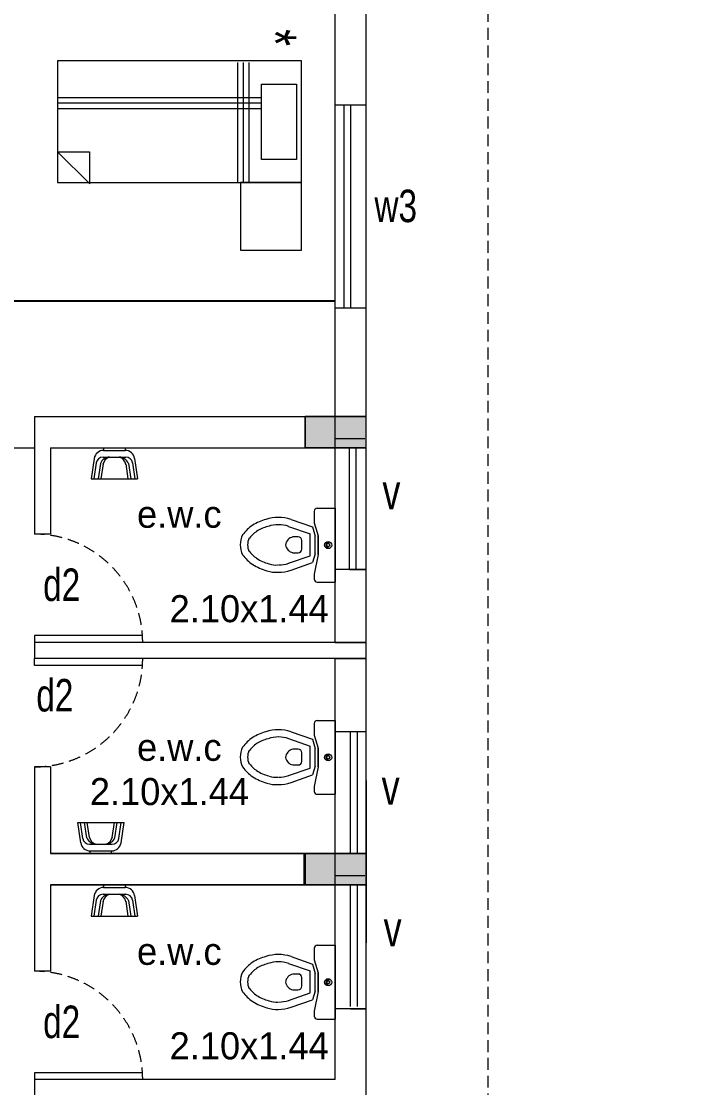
# Model space of a CAD drawing. Header units: metres. Extents: x 191982 to 427160, y -8904 to 80370.
# Drawn here: x 390372 to 395335, y 40392 to 48272 of the extents above; entities that cross this region are included whole.
import ezdxf

# ---------------------------------------------------------------- set-up
doc = ezdxf.new("R2010")
doc.units = ezdxf.units.M
doc.header["$LTSCALE"] = 700
doc.header["$MEASUREMENT"] = 0
doc.header["$PDMODE"] = 32
doc.linetypes.add('HIDDEN2', pattern=[0.1875, 0.125, -0.0625])
doc.layers.get('0').update_dxf_attribs({"lineweight": 9})
doc.layers.get('Defpoints').update_dxf_attribs({"lineweight": 9})
for name, color, linetype, lineweight in [('COLUMN', 7, 'Continuous', 9), ('FURNITURE', 7, 'Continuous', 9), ('MAIN GATE', 7, 'Continuous', 9), ('NEW PLANS', 7, 'Continuous', 9), ('PLAN', 7, 'Continuous', 9)]:
    doc.layers.add(name, color=color, linetype=linetype, lineweight=lineweight)
doc.styles.add('RVR', font='MOD20.TTF')
doc.styles.get("Standard").update_dxf_attribs({"font": 'swisscl.ttf'})
doc.dimstyles.get("Standard").update_dxf_attribs({"dimtxt": 0.23, "dimasz": 0.23, "dimexe": 0.05, "dimexo": 0.05, "dimgap": 0.06, "dimtad": 0, "dimzin": 0, "dimdsep": 46, "dimtxsty": 'Standard', "dimcen": 0, "dimse1": 1, "dimse2": 1, "dimadec": 0, "dimazin": 0, "dimtfac": 1, "dimtofl": 0, "dimtmove": 2, "dimatfit": 0, "dimfxl": 0.18, "dimtolj": 1, "dimtzin": 0, "dimarcsym": 0})

# ---------------------------------------------------------------- blocks, each defined once
blk = doc.blocks.new('EWC')
at = {"layer": 'COLUMN'}
blk.add_line((-0.2727, 0), (0.2727, 0), dxfattribs=at)
at = {"layer": 'PLAN'}
for p, q in [((-0.2727, -0.1316), (-0.2727, 0)), ((0.2727, -0.1316), (0.2727, 0)), ((-0.2512, -0.1532), (-0.1643, -0.1532)), ((-0.1643, -0.1532), (-0.0685, -0.1258)), ((-0.1341, -0.167), (-0.0654, -0.1474)), ((-0.0685, -0.1258), (0.0685, -0.1258)), ((0.0685, -0.1258), (-0.0685, -0.1258)), ((0.0654, -0.1474), (-0.0654, -0.1474)), ((0.0654, -0.1474), (0.1293, -0.1656)), ((0.0685, -0.1258), (0.2143, -0.1532)), ((0.2143, -0.1532), (0.2512, -0.1532)), ((-0.1895, -0.3249), (-0.1341, -0.167)), ((-0.1386, -0.3427), (-0.0831, -0.1844)), ((0.0788, -0.1844), (-0.0831, -0.1844)), ((0.1343, -0.3427), (0.0788, -0.1844)), ((0.1852, -0.3249), (0.1293, -0.1656)), ((-0.0603, -0.2716), (-0.0603, -0.3111)), ((0.0297, -0.2453), (-0.034, -0.2453)), ((0.056, -0.3111), (0.056, -0.2716))]:
    blk.add_line(p, q, dxfattribs=at)
for radius in [0.026, 0.0118]:
    blk.add_circle((0, -0.0508), radius, dxfattribs=at)
for centre, radius, start, end in [((-0.0141, -0.0486), 0.0036, 90.20714, 251.79286), ((-0.0127, -0.0573), 0.0036, 126.20714, 287.79286), ((0, -0.0508), 0.0153, 184.45592, 193.54408), ((0, -0.0508), 0.0153, 220.45592, 229.54408), ((-0.0065, -0.0635), 0.0036, 162.20714, 323.79286), ((0, -0.0508), 0.0153, 256.45592, 265.54408), ((0.0022, -0.0649), 0.0036, 198.20714, 359.79286), ((0, -0.0508), 0.0153, 292.45592, 301.54408), ((0.0101, -0.0609), 0.0036, 234.20714, 35.79286), ((0, -0.0508), 0.0153, 328.45592, 337.54408), ((0.0141, -0.0531), 0.0036, 270.20714, 71.79286), ((-0.2512, -0.1316), 0.0216, 180, 270), ((0.2512, -0.1316), 0.0216, 270, 360), ((-0.034, -0.2716), 0.0263, 90, 180), ((0.0055, -0.2984), 0.067, 190.92396, 265.02141), ((-0.0109, -0.2978), 0.0682, 279.07843, 348.78496), ((0.0297, -0.2716), 0.0263, 360, 90), ((0.0832, -0.4179), 0.2881, 161.16462, 180), ((0.0832, -0.4179), 0.2342, 161.16462, 180), ((-0.0002, -0.3646), 0.000539, 260.70561, 283.41981), ((-0.0875, -0.4179), 0.2342, 360, 18.83538), ((-0.0875, -0.4179), 0.2881, 360, 18.83538), ((0.0832, -0.4179), 0.2881, 180, 198.83538), ((0.0832, -0.4179), 0.2342, 180, 198.83538), ((-0.0193, -0.4324), 0.1664, 341.16462, 3.77544), ((-0.0193, -0.4324), 0.2203, 341.16462, 3.77544), ((0.1598, -0.4175), 0.3615, 194.96262, 211.78382), ((0.1598, -0.4175), 0.3076, 194.96262, 211.78382), ((-0.1809, -0.4026), 0.3298, 327.64617, 344.75526), ((-0.1809, -0.4026), 0.3837, 327.64617, 344.75526), ((0.1069, -0.4322), 0.3092, 214.63594, 233.93892), ((0.1069, -0.4322), 0.2553, 214.63594, 233.93892), ((-0.1112, -0.4322), 0.2553, 306.06108, 325.36406), ((-0.1112, -0.4322), 0.3092, 306.06108, 325.36406), ((-0.0022, -0.5371), 0.1624, 243.29881, 270), ((-0.0022, -0.5371), 0.1085, 243.29881, 270), ((-0.0022, -0.5371), 0.1085, 270, 296.70119), ((-0.0022, -0.5371), 0.1624, 270, 296.70119)]:
    blk.add_arc(centre, radius, start, end, dxfattribs=at)
blk = doc.blocks.new('*D93')
at = {"layer": 'Defpoints', "color": 0, "transparency": 16777216}
for p in [(387463, 57811.7), (390467.8, 57811.7), (390467.8, 45351.7)]:
    blk.add_point(p, dxfattribs=at)
at = {"layer": 'MAIN GATE', "color": 0, "lineweight": -2, "transparency": 16777216}
for p, q in [((387463, 57811.5), (387463, 51582.3)), ((387463, 45351.9), (387463, 51581.1))]:
    blk.add_line(p, q, dxfattribs=at)
at = {"layer": 'MAIN GATE', "color": 0, "transparency": 16777216}
for points in [[(387463, 57811.5), (387463.1, 57811.5), (387463, 57811.7)], [(387463, 45351.9), (387463.1, 45351.9), (387463, 45351.7)]]:
    blk.add_solid(points, dxfattribs=at)
at = {"layer": 'MAIN GATE', "color": 0, "transparency": 16777216, "insert": (387463, 51581.7), "char_height": 0.23, "attachment_point": 5, "rotation": 90}
blk.add_mtext('\\A1;12460.00', dxfattribs=at)
blk = doc.blocks.new('*D94')
at = {"layer": 'Defpoints', "color": 0, "transparency": 16777216}
for p in [(386457.8, 47651.7), (392687.8, 47651.7), (392687.8, 46204.1)]:
    blk.add_point(p, dxfattribs=at)
at = {"layer": 'MAIN GATE', "color": 0, "lineweight": -2, "transparency": 16777216}
for p, q in [((386458, 46204.1), (389572.3, 46204.1)), ((392687.5, 46204.1), (389573.3, 46204.1))]:
    blk.add_line(p, q, dxfattribs=at)
at = {"layer": 'MAIN GATE', "color": 0, "transparency": 16777216}
for points in [[(386458, 46204.1), (386458, 46204.1), (386457.8, 46204.1)], [(392687.5, 46204.1), (392687.5, 46204.1), (392687.8, 46204.1)]]:
    blk.add_solid(points, dxfattribs=at)
at = {"layer": 'MAIN GATE', "color": 0, "transparency": 16777216, "insert": (389572.8, 46204.1), "char_height": 0.23, "attachment_point": 5}
blk.add_mtext('\\A1;6230.00', dxfattribs=at)
blk = doc.blocks.new('A$C68D14229')
for p, q in [((0.53, 0.15), (0.53, 72.15)), ((0.53, 72.15), (36.53, 72.15)), ((36.53, 72.15), (36.53, 0.15)), ((22.29, 60.4), (22.29, 0.15)), ((23.96, 60.4), (23.96, 0.15)), ((25.62, 60.4), (25.62, 0.15)), ((0.53, 56.71), (36, 56.69)), ((0.53, 55.02), (36, 55.02)), ((0.53, 53.36), (36, 53.36)), ((0.11, 9.73), (9.63, 0.15)), ((9.63, 9.58), (0.11, 9.58)), ((9.63, 0), (9.63, 9.58)), ((36.53, 0.15), (0.53, 0.15))]:
    blk.add_line(p, q)
blk.add_lwpolyline([(29.63, 70.7), (7.38, 70.7), (7.38, 60.4), (29.63, 60.4)], close=True)

msp = doc.modelspace()

# ---------------------------------------------------------------- hatches: boundary and pattern name
at = {"layer": 'MAIN GATE'}
h = msp.add_hatch(color=256, dxfattribs=at)
h.dxf.hatch_style = 1
h.paths.add_polyline_path([(392917.772, 42121.692), (392460.583, 42121.692), (392460.583, 41891.692), (392917.772, 41891.692)])
at = {"layer": 'NEW PLANS'}
for points in [[(392467.772, 45351.692), (392467.772, 45121.692), (392687.772, 45121.692), (392687.772, 45351.692)], [(392467.772, 45351.692), (392467.772, 45121.692), (392687.772, 45121.692), (392687.772, 45351.692)], [(392467.772, 45351.692), (392467.772, 45121.692), (392687.772, 45121.692), (392687.772, 45351.692)], [(392687.772, 45351.692), (392687.772, 45121.692), (392467.772, 45121.692), (392467.772, 45351.692)], [(392687.772, 45351.692), (392687.772, 45121.692), (392467.772, 45121.692), (392467.772, 45351.692)], [(392687.772, 45351.692), (392687.772, 45121.692), (392467.772, 45121.692), (392467.772, 45351.692)], [(392467.772, 45351.692), (392467.772, 45121.692), (392687.772, 45121.692), (392687.772, 45351.692)], [(392467.772, 45351.692), (392467.772, 45121.692), (392687.772, 45121.692), (392687.772, 45351.692)], [(392687.772, 45351.692), (392687.772, 45121.692), (392467.772, 45121.692), (392467.772, 45351.692)], [(392687.772, 45351.692), (392687.772, 45121.692), (392467.772, 45121.692), (392467.772, 45351.692)], [(392687.772, 45351.692), (392687.772, 45121.692), (392467.772, 45121.692), (392467.772, 45351.692)], [(392687.772, 45351.692), (392687.772, 45121.692), (392917.772, 45121.692), (392917.772, 45351.692)], [(392687.772, 45351.692), (392687.772, 45121.692), (392917.772, 45121.692), (392917.772, 45351.692)], [(392687.772, 45351.692), (392687.772, 45121.692), (392917.772, 45121.692), (392917.772, 45351.692)], [(392687.772, 45351.692), (392687.772, 45121.692), (392917.772, 45121.692), (392917.772, 45351.692)], [(392917.772, 45351.692), (392917.772, 45121.692), (392687.772, 45121.692), (392687.772, 45351.692)], [(392917.772, 45351.692), (392917.772, 45121.692), (392687.772, 45121.692), (392687.772, 45351.692)], [(392917.772, 45351.692), (392917.772, 45121.692), (392687.772, 45121.692), (392687.772, 45351.692)], [(392687.772, 45351.692), (392687.772, 45121.692), (392917.772, 45121.692), (392917.772, 45351.692)], [(392687.772, 45351.692), (392687.772, 45121.692), (392917.772, 45121.692), (392917.772, 45351.692)], [(392917.772, 45351.692), (392917.772, 45121.692), (392687.772, 45121.692), (392687.772, 45351.692)], [(392917.772, 45351.692), (392917.772, 45121.692), (392687.772, 45121.692), (392687.772, 45351.692)], [(392917.772, 45351.692), (392917.772, 45121.692), (392687.772, 45121.692), (392687.772, 45351.692)], [(392687.772, 45236.692), (392467.772, 45236.692), (392467.772, 45121.692), (392687.772, 45121.692)], [(392467.772, 42121.692), (392467.772, 41891.692), (392687.772, 41891.692), (392687.772, 42121.692)], [(392467.772, 42121.692), (392467.772, 41891.692), (392687.772, 41891.692), (392687.772, 42121.692)], [(392467.772, 42121.692), (392467.772, 41891.692), (392687.772, 41891.692), (392687.772, 42121.692)], [(392687.772, 42121.692), (392687.772, 41891.692), (392467.772, 41891.692), (392467.772, 42121.692)], [(392687.772, 42121.692), (392687.772, 41891.692), (392467.772, 41891.692), (392467.772, 42121.692)], [(392687.772, 42121.692), (392687.772, 41891.692), (392467.772, 41891.692), (392467.772, 42121.692)], [(392467.772, 42121.692), (392467.772, 41891.692), (392687.772, 41891.692), (392687.772, 42121.692)], [(392467.772, 42121.692), (392467.772, 41891.692), (392687.772, 41891.692), (392687.772, 42121.692)], [(392687.772, 42121.692), (392687.772, 41891.692), (392467.772, 41891.692), (392467.772, 42121.692)], [(392687.772, 42121.692), (392687.772, 41891.692), (392467.772, 41891.692), (392467.772, 42121.692)], [(392687.772, 42121.692), (392687.772, 41891.692), (392467.772, 41891.692), (392467.772, 42121.692)], [(392687.772, 42121.692), (392687.772, 41891.692), (392917.772, 41891.692), (392917.772, 42121.692)], [(392687.772, 42121.692), (392687.772, 41891.692), (392917.772, 41891.692), (392917.772, 42121.692)], [(392687.772, 42121.692), (392687.772, 41891.692), (392917.772, 41891.692), (392917.772, 42121.692)], [(392687.772, 42121.692), (392687.772, 41891.692), (392917.772, 41891.692), (392917.772, 42121.692)], [(392917.772, 42121.692), (392917.772, 41891.692), (392687.772, 41891.692), (392687.772, 42121.692)], [(392917.772, 42121.692), (392917.772, 41891.692), (392687.772, 41891.692), (392687.772, 42121.692)], [(392917.772, 42121.692), (392917.772, 41891.692), (392687.772, 41891.692), (392687.772, 42121.692)], [(392687.772, 42121.692), (392687.772, 41891.692), (392917.772, 41891.692), (392917.772, 42121.692)], [(392687.772, 42121.692), (392687.772, 41891.692), (392917.772, 41891.692), (392917.772, 42121.692)], [(392917.772, 42121.692), (392917.772, 41891.692), (392687.772, 41891.692), (392687.772, 42121.692)], [(392917.772, 42121.692), (392917.772, 41891.692), (392687.772, 41891.692), (392687.772, 42121.692)], [(392917.772, 42121.692), (392917.772, 41891.692), (392687.772, 41891.692), (392687.772, 42121.692)], [(392687.772, 42006.692), (392467.772, 42006.692), (392467.772, 41891.692), (392687.772, 41891.692)]]:
    msp.add_hatch(color=256, dxfattribs=at).paths.add_polyline_path(points)

# ---------------------------------------------------------------- linework, layer by layer
at = {"layer": 'FURNITURE'}
msp.add_lwpolyline([(391989.143, 46580.76), (392439.143, 46580.76), (392439.143, 47080.76), (391989.143, 47080.76)], close=True, dxfattribs=at)
at = {"layer": 'MAIN GATE'}
for p, q in [((390467.772, 45351.692), (392687.772, 45351.692)), ((388677.772, 45121.692), (390467.772, 45121.692)), ((390587.772, 45121.692), (392687.772, 45121.692)), ((392917.772, 44221.692), (392687.772, 44221.692)), ((392793.696, 44221.692), (392917.772, 44221.692)), ((392917.772, 43023.081), (392687.772, 43023.081)), ((392917.772, 42662.89), (392917.772, 41462.099)), ((390587.772, 42121.692), (392687.772, 42121.692)), ((392074.728, 42121.692), (392917.772, 42121.692)), ((392460.583, 41896.461), (392460.583, 42121.692)), ((390587.772, 41891.692), (392687.772, 41891.692)), ((392006.691, 41891.692), (392917.772, 41891.692)), ((392917.772, 40974.385), (392687.772, 40974.385)), ((392802.772, 40974.385), (392917.772, 40974.385))]:
    msp.add_line(p, q, dxfattribs=at)
msp.add_lwpolyline([(392460.583, 42121.692), (392917.772, 42121.692), (392917.772, 41891.692), (392460.583, 41891.692)], close=True, dxfattribs=at)
at = {"layer": 'NEW PLANS'}
for p, q in [((392687.772, 43682.89), (392687.772, 51811.692)), ((392687.772, 43682.89), (392687.772, 51811.692)), ((392917.772, 33992.89), (392917.772, 51811.692)), ((392917.772, 22511.692), (392917.772, 51581.692)), ((392917.772, 47651.671), (392687.772, 47651.671)), ((392917.772, 47651.671), (392687.772, 47651.671)), ((392752.772, 47651.671), (392752.772, 46151.671)), ((392752.772, 47651.671), (392752.772, 46151.671)), ((392802.772, 47651.671), (392802.772, 46151.671)), ((392802.772, 47651.671), (392802.772, 46151.671)), ((392917.772, 46151.671), (392687.772, 46151.671)), ((392917.772, 46151.671), (392687.772, 46151.671)), ((390467.772, 45351.692), (392467.772, 45351.692)), ((390467.772, 45351.692), (392467.772, 45351.692)), ((390467.772, 45351.692), (392467.772, 45351.692)), ((390467.772, 45351.692), (392467.772, 45351.692)), ((390467.772, 45351.692), (390467.772, 44482.89)), ((392467.772, 45351.692), (392917.772, 45351.692)), ((392467.772, 45351.692), (392917.772, 45351.692)), ((392467.772, 45351.692), (392917.772, 45351.692)), ((392467.772, 45351.692), (392917.772, 45351.692)), ((392467.772, 45351.692), (392687.772, 45351.692)), ((392467.772, 45351.692), (392687.772, 45351.692)), ((392467.772, 45351.692), (392687.772, 45351.692)), ((392467.772, 45351.692), (392687.772, 45351.692)), ((392467.772, 45351.692), (392687.772, 45351.692)), ((392467.772, 45351.692), (392687.772, 45351.692)), ((392467.772, 45351.692), (392687.772, 45351.692)), ((392467.772, 45351.692), (392687.772, 45351.692)), ((392467.772, 45351.692), (392687.772, 45351.692)), ((392467.772, 45121.692), (392467.772, 45351.692)), ((392467.772, 45351.692), (392917.772, 45351.692)), ((392467.772, 45351.692), (392917.772, 45351.692)), ((392467.772, 45351.692), (392917.772, 45351.692)), ((392467.772, 45351.692), (392917.772, 45351.692)), ((392467.772, 45351.692), (392687.772, 45351.692)), ((392467.772, 45351.692), (392687.772, 45351.692)), ((392467.772, 45351.692), (392687.772, 45351.692)), ((392467.772, 45351.692), (392687.772, 45351.692)), ((392467.772, 45351.692), (392687.772, 45351.692)), ((392467.772, 45351.692), (392687.772, 45351.692)), ((392467.772, 45351.692), (392687.772, 45351.692)), ((392467.772, 45351.692), (392687.772, 45351.692)), ((392467.772, 45351.692), (392687.772, 45351.692)), ((392467.772, 45121.692), (392467.772, 45351.692)), ((392467.772, 45351.692), (392917.772, 45351.692)), ((392467.772, 45351.692), (392917.772, 45351.692)), ((392467.772, 45351.692), (392917.772, 45351.692)), ((392467.772, 45351.692), (392687.772, 45351.692)), ((392467.772, 45351.692), (392687.772, 45351.692)), ((392467.772, 45351.692), (392687.772, 45351.692)), ((392467.772, 45351.692), (392687.772, 45351.692)), ((392467.772, 45351.692), (392687.772, 45351.692)), ((392467.772, 45351.692), (392687.772, 45351.692)), ((392467.772, 45351.692), (392687.772, 45351.692)), ((392467.772, 45121.692), (392467.772, 45351.692)), ((392467.772, 45351.692), (392917.772, 45351.692)), ((392467.772, 45351.692), (392917.772, 45351.692)), ((392467.772, 45351.692), (392687.772, 45351.692)), ((392467.772, 45351.692), (392687.772, 45351.692)), ((392467.772, 45351.692), (392687.772, 45351.692)), ((392467.772, 45351.692), (392687.772, 45351.692)), ((392467.772, 45351.692), (392687.772, 45351.692)), ((392467.772, 45121.692), (392467.772, 45351.692)), ((392467.772, 45351.692), (392917.772, 45351.692)), ((392467.772, 45351.692), (392917.772, 45351.692)), ((392467.772, 45351.692), (392687.772, 45351.692)), ((392467.772, 45351.692), (392687.772, 45351.692)), ((392467.772, 45351.692), (392687.772, 45351.692)), ((392467.772, 45351.692), (392687.772, 45351.692)), ((392467.772, 45351.692), (392687.772, 45351.692)), ((392917.772, 45351.692), (392467.772, 45351.692)), ((392917.772, 45351.692), (392467.772, 45351.692)), ((392917.772, 45351.692), (392467.772, 45351.692)), ((392917.772, 45351.692), (392467.772, 45351.692)), ((392917.772, 45351.692), (392467.772, 45351.692)), ((392917.772, 45351.692), (392467.772, 45351.692)), ((392917.772, 45351.692), (392467.772, 45351.692)), ((392917.772, 45351.692), (392467.772, 45351.692)), ((392917.772, 45351.692), (392467.772, 45351.692)), ((392917.772, 45351.692), (392467.772, 45351.692)), ((392917.772, 45351.692), (392467.772, 45351.692)), ((392917.772, 45351.692), (392467.772, 45351.692)), ((392917.772, 45351.692), (392467.772, 45351.692)), ((392917.772, 45351.692), (392467.772, 45351.692)), ((392917.772, 45351.692), (392467.772, 45351.692)), ((392917.772, 45351.692), (392467.772, 45351.692)), ((392917.772, 45351.692), (392467.772, 45351.692)), ((392467.772, 45121.692), (392467.772, 45351.692)), ((392917.772, 45351.692), (392467.772, 45351.692)), ((392917.772, 45351.692), (392467.772, 45351.692)), ((392917.772, 45351.692), (392467.772, 45351.692)), ((392917.772, 45351.692), (392467.772, 45351.692)), ((392917.772, 45351.692), (392467.772, 45351.692)), ((392917.772, 45351.692), (392467.772, 45351.692)), ((392917.772, 45351.692), (392467.772, 45351.692)), ((392467.772, 45121.692), (392467.772, 45351.692)), ((392917.772, 45351.692), (392467.772, 45351.692)), ((392917.772, 45351.692), (392467.772, 45351.692)), ((392917.772, 45351.692), (392467.772, 45351.692)), ((392917.772, 45351.692), (392467.772, 45351.692)), ((392917.772, 45351.692), (392467.772, 45351.692)), ((392917.772, 45351.692), (392467.772, 45351.692)), ((392917.772, 45351.692), (392467.772, 45351.692)), ((392467.772, 45121.692), (392467.772, 45351.692)), ((392917.772, 45351.692), (392467.772, 45351.692)), ((392917.772, 45351.692), (392467.772, 45351.692)), ((392917.772, 45351.692), (392467.772, 45351.692)), ((392917.772, 45351.692), (392467.772, 45351.692)), ((392917.772, 45351.692), (392467.772, 45351.692)), ((392917.772, 45351.692), (392467.772, 45351.692)), ((392917.772, 45351.692), (392467.772, 45351.692)), ((392467.772, 45351.692), (392917.772, 45351.692)), ((392467.772, 45351.692), (392917.772, 45351.692)), ((392467.772, 45351.692), (392917.772, 45351.692)), ((392467.772, 45351.692), (392687.772, 45351.692)), ((392467.772, 45351.692), (392687.772, 45351.692)), ((392467.772, 45351.692), (392687.772, 45351.692)), ((392467.772, 45351.692), (392687.772, 45351.692)), ((392467.772, 45351.692), (392687.772, 45351.692)), ((392467.772, 45351.692), (392687.772, 45351.692)), ((392467.772, 45351.692), (392687.772, 45351.692)), ((392467.772, 45121.692), (392467.772, 45351.692)), ((392467.772, 45351.692), (392917.772, 45351.692)), ((392467.772, 45351.692), (392917.772, 45351.692)), ((392467.772, 45351.692), (392687.772, 45351.692)), ((392467.772, 45351.692), (392687.772, 45351.692)), ((392467.772, 45351.692), (392687.772, 45351.692)), ((392467.772, 45351.692), (392687.772, 45351.692)), ((392467.772, 45351.692), (392687.772, 45351.692)), ((392467.772, 45121.692), (392467.772, 45351.692)), ((392467.772, 45351.692), (392917.772, 45351.692)), ((392467.772, 45351.692), (392917.772, 45351.692)), ((392467.772, 45351.692), (392687.772, 45351.692)), ((392467.772, 45351.692), (392687.772, 45351.692)), ((392467.772, 45351.692), (392687.772, 45351.692)), ((392467.772, 45351.692), (392687.772, 45351.692)), ((392467.772, 45351.692), (392687.772, 45351.692)), ((392917.772, 45351.692), (392467.772, 45351.692)), ((392917.772, 45351.692), (392467.772, 45351.692)), ((392917.772, 45351.692), (392467.772, 45351.692)), ((392917.772, 45351.692), (392467.772, 45351.692)), ((392917.772, 45351.692), (392467.772, 45351.692)), ((392917.772, 45351.692), (392467.772, 45351.692)), ((392917.772, 45351.692), (392467.772, 45351.692)), ((392917.772, 45351.692), (392467.772, 45351.692)), ((392917.772, 45351.692), (392467.772, 45351.692)), ((392917.772, 45351.692), (392467.772, 45351.692)), ((392917.772, 45351.692), (392467.772, 45351.692)), ((392917.772, 45351.692), (392467.772, 45351.692)), ((392917.772, 45351.692), (392467.772, 45351.692)), ((392917.772, 45351.692), (392467.772, 45351.692)), ((392917.772, 45351.692), (392467.772, 45351.692)), ((392917.772, 45351.692), (392467.772, 45351.692)), ((392917.772, 45351.692), (392467.772, 45351.692)), ((392467.772, 45121.692), (392467.772, 45351.692)), ((392917.772, 45351.692), (392467.772, 45351.692)), ((392917.772, 45351.692), (392467.772, 45351.692)), ((392917.772, 45351.692), (392467.772, 45351.692)), ((392917.772, 45351.692), (392467.772, 45351.692)), ((392917.772, 45351.692), (392467.772, 45351.692)), ((392917.772, 45351.692), (392467.772, 45351.692)), ((392917.772, 45351.692), (392467.772, 45351.692)), ((392467.772, 45121.692), (392467.772, 45351.692)), ((392917.772, 45351.692), (392467.772, 45351.692)), ((392917.772, 45351.692), (392467.772, 45351.692)), ((392917.772, 45351.692), (392467.772, 45351.692)), ((392917.772, 45351.692), (392467.772, 45351.692)), ((392917.772, 45351.692), (392467.772, 45351.692)), ((392917.772, 45351.692), (392467.772, 45351.692)), ((392917.772, 45351.692), (392467.772, 45351.692)), ((392467.772, 45121.692), (392467.772, 45351.692)), ((392917.772, 45351.692), (392467.772, 45351.692)), ((392917.772, 45351.692), (392467.772, 45351.692)), ((392917.772, 45351.692), (392467.772, 45351.692)), ((392917.772, 45351.692), (392467.772, 45351.692)), ((392917.772, 45351.692), (392467.772, 45351.692)), ((392917.772, 45351.692), (392467.772, 45351.692)), ((392917.772, 45351.692), (392467.772, 45351.692)), ((392687.772, 43682.89), (392687.772, 45351.692)), ((392687.772, 43682.89), (392687.772, 45351.692)), ((392687.772, 45121.692), (392687.772, 45351.692)), ((392687.772, 45121.692), (392687.772, 45351.692)), ((392687.772, 45121.692), (392687.772, 45351.692)), ((392687.772, 45121.692), (392687.772, 45351.692)), ((392687.772, 45121.692), (392687.772, 45351.692)), ((392687.772, 45121.692), (392687.772, 45351.692)), ((392687.772, 45121.692), (392687.772, 45351.692)), ((392917.772, 45121.692), (392917.772, 45351.692)), ((392917.772, 45121.692), (392917.772, 45351.692)), ((392917.772, 45121.692), (392917.772, 45351.692)), ((392917.772, 45121.692), (392917.772, 45351.692)), ((392917.772, 45121.692), (392917.772, 45351.692)), ((392917.772, 45121.692), (392917.772, 45351.692)), ((392917.772, 45121.692), (392917.772, 45351.692)), ((392917.772, 45121.692), (392917.772, 45351.692)), ((392907.772, 45186.692), (392687.772, 45186.692)), ((388677.772, 45121.692), (390467.772, 45121.692)), ((388677.772, 45121.692), (390467.772, 45121.692)), ((390467.772, 45121.692), (390467.772, 44482.89)), ((390587.772, 45121.692), (392467.772, 45121.692)), ((390587.772, 45121.692), (390587.772, 44482.89)), ((390587.772, 45121.692), (392467.772, 45121.692)), ((390587.772, 45121.692), (390587.772, 44482.89)), ((390979.317, 45121.692), (391138.399, 45121.692)), ((390979.317, 45121.692), (390979.317, 45101.692)), ((390979.317, 45101.692), (391138.399, 45101.692)), ((391138.399, 45121.692), (391138.399, 45101.692)), ((392467.772, 45121.692), (392917.772, 45121.692)), ((392467.772, 45121.692), (392917.772, 45121.692)), ((392467.772, 45121.692), (392917.772, 45121.692)), ((392467.772, 45121.692), (392917.772, 45121.692)), ((392467.772, 45121.692), (392687.772, 45121.692)), ((392467.772, 45121.692), (392687.772, 45121.692)), ((392467.772, 45121.692), (392687.772, 45121.692)), ((392467.772, 45121.692), (392687.772, 45121.692)), ((392467.772, 45121.692), (392687.772, 45121.692)), ((392467.772, 45121.692), (392687.772, 45121.692)), ((392467.772, 45121.692), (392687.772, 45121.692)), ((392467.772, 45121.692), (392687.772, 45121.692)), ((392467.772, 45121.692), (392687.772, 45121.692)), ((392467.772, 45121.692), (392917.772, 45121.692)), ((392467.772, 45121.692), (392917.772, 45121.692)), ((392467.772, 45121.692), (392917.772, 45121.692)), ((392467.772, 45121.692), (392917.772, 45121.692)), ((392467.772, 45121.692), (392687.772, 45121.692)), ((392467.772, 45121.692), (392687.772, 45121.692)), ((392467.772, 45121.692), (392687.772, 45121.692)), ((392467.772, 45121.692), (392687.772, 45121.692)), ((392467.772, 45121.692), (392687.772, 45121.692)), ((392467.772, 45121.692), (392687.772, 45121.692)), ((392467.772, 45121.692), (392687.772, 45121.692)), ((392467.772, 45121.692), (392687.772, 45121.692)), ((392467.772, 45121.692), (392687.772, 45121.692)), ((392467.772, 45121.692), (392917.772, 45121.692)), ((392467.772, 45121.692), (392917.772, 45121.692)), ((392467.772, 45121.692), (392917.772, 45121.692)), ((392467.772, 45121.692), (392687.772, 45121.692)), ((392467.772, 45121.692), (392687.772, 45121.692)), ((392467.772, 45121.692), (392687.772, 45121.692)), ((392467.772, 45121.692), (392687.772, 45121.692)), ((392467.772, 45121.692), (392687.772, 45121.692)), ((392467.772, 45121.692), (392687.772, 45121.692)), ((392467.772, 45121.692), (392687.772, 45121.692)), ((392467.772, 45121.692), (392917.772, 45121.692)), ((392467.772, 45121.692), (392917.772, 45121.692)), ((392467.772, 45121.692), (392687.772, 45121.692)), ((392467.772, 45121.692), (392687.772, 45121.692)), ((392467.772, 45121.692), (392687.772, 45121.692)), ((392467.772, 45121.692), (392687.772, 45121.692)), ((392467.772, 45121.692), (392687.772, 45121.692)), ((392917.772, 45121.692), (392467.772, 45121.692)), ((392917.772, 45121.692), (392467.772, 45121.692)), ((392917.772, 45121.692), (392467.772, 45121.692)), ((392917.772, 45121.692), (392467.772, 45121.692)), ((392917.772, 45121.692), (392467.772, 45121.692)), ((392917.772, 45121.692), (392467.772, 45121.692)), ((392917.772, 45121.692), (392467.772, 45121.692)), ((392917.772, 45121.692), (392467.772, 45121.692)), ((392917.772, 45121.692), (392467.772, 45121.692)), ((392917.772, 45121.692), (392467.772, 45121.692)), ((392917.772, 45121.692), (392467.772, 45121.692)), ((392917.772, 45121.692), (392467.772, 45121.692)), ((392917.772, 45121.692), (392467.772, 45121.692)), ((392917.772, 45121.692), (392467.772, 45121.692)), ((392917.772, 45121.692), (392467.772, 45121.692)), ((392917.772, 45121.692), (392467.772, 45121.692)), ((392917.772, 45121.692), (392467.772, 45121.692)), ((392917.772, 45121.692), (392467.772, 45121.692)), ((392917.772, 45121.692), (392467.772, 45121.692)), ((392917.772, 45121.692), (392467.772, 45121.692)), ((392917.772, 45121.692), (392467.772, 45121.692)), ((392917.772, 45121.692), (392467.772, 45121.692)), ((392917.772, 45121.692), (392467.772, 45121.692)), ((392917.772, 45121.692), (392467.772, 45121.692)), ((392917.772, 45121.692), (392467.772, 45121.692)), ((392917.772, 45121.692), (392467.772, 45121.692)), ((392917.772, 45121.692), (392467.772, 45121.692)), ((392917.772, 45121.692), (392467.772, 45121.692)), ((392917.772, 45121.692), (392467.772, 45121.692)), ((392917.772, 45121.692), (392467.772, 45121.692)), ((392917.772, 45121.692), (392467.772, 45121.692)), ((392467.772, 45121.692), (392917.772, 45121.692)), ((392467.772, 45121.692), (392917.772, 45121.692)), ((392467.772, 45121.692), (392917.772, 45121.692)), ((392467.772, 45121.692), (392687.772, 45121.692)), ((392467.772, 45121.692), (392687.772, 45121.692)), ((392467.772, 45121.692), (392687.772, 45121.692)), ((392467.772, 45121.692), (392687.772, 45121.692)), ((392467.772, 45121.692), (392687.772, 45121.692)), ((392467.772, 45121.692), (392687.772, 45121.692)), ((392467.772, 45121.692), (392687.772, 45121.692)), ((392467.772, 45121.692), (392917.772, 45121.692)), ((392467.772, 45121.692), (392917.772, 45121.692)), ((392467.772, 45121.692), (392687.772, 45121.692)), ((392467.772, 45121.692), (392687.772, 45121.692)), ((392467.772, 45121.692), (392687.772, 45121.692)), ((392467.772, 45121.692), (392687.772, 45121.692)), ((392467.772, 45121.692), (392687.772, 45121.692)), ((392917.772, 45121.692), (392467.772, 45121.692)), ((392917.772, 45121.692), (392467.772, 45121.692)), ((392917.772, 45121.692), (392467.772, 45121.692)), ((392917.772, 45121.692), (392467.772, 45121.692)), ((392917.772, 45121.692), (392467.772, 45121.692)), ((392917.772, 45121.692), (392467.772, 45121.692)), ((392917.772, 45121.692), (392467.772, 45121.692)), ((392917.772, 45121.692), (392467.772, 45121.692)), ((392917.772, 45121.692), (392467.772, 45121.692)), ((392917.772, 45121.692), (392467.772, 45121.692)), ((392917.772, 45121.692), (392467.772, 45121.692)), ((392917.772, 45121.692), (392467.772, 45121.692)), ((392917.772, 45121.692), (392467.772, 45121.692)), ((392917.772, 45121.692), (392467.772, 45121.692)), ((392917.772, 45121.692), (392467.772, 45121.692)), ((392917.772, 45121.692), (392467.772, 45121.692)), ((392917.772, 45121.692), (392467.772, 45121.692)), ((392917.772, 45121.692), (392467.772, 45121.692)), ((392917.772, 45121.692), (392467.772, 45121.692)), ((392917.772, 45121.692), (392467.772, 45121.692)), ((392917.772, 45121.692), (392467.772, 45121.692)), ((392917.772, 45121.692), (392467.772, 45121.692)), ((392917.772, 45121.692), (392467.772, 45121.692)), ((392917.772, 45121.692), (392467.772, 45121.692)), ((392917.772, 45121.692), (392467.772, 45121.692)), ((392917.772, 45121.692), (392467.772, 45121.692)), ((392917.772, 45121.692), (392467.772, 45121.692)), ((392917.772, 45121.692), (392467.772, 45121.692)), ((392917.772, 45121.692), (392467.772, 45121.692)), ((392917.772, 45121.692), (392467.772, 45121.692)), ((392917.772, 45121.692), (392467.772, 45121.692)), ((392678.696, 45121.692), (392908.696, 45121.692)), ((392687.772, 43681.692), (392687.772, 45121.692)), ((392687.772, 43681.692), (392687.772, 45121.692)), ((392687.772, 43681.692), (392687.772, 45121.692)), ((392687.772, 43681.692), (392687.772, 45121.692)), ((392793.696, 44221.692), (392793.696, 45121.692)), ((392843.696, 44221.692), (392843.696, 45121.692)), ((390910.062, 45041.877), (390887.772, 44890.305)), ((390925.437, 45008.967), (390907.987, 44890.305)), ((390955.118, 45004.602), (390938.31, 44890.305)), ((390974.905, 45001.692), (390958.525, 44890.305)), ((390974.905, 45051.692), (391142.811, 45051.692)), ((391142.811, 45001.692), (391159.192, 44890.305)), ((391162.598, 45004.602), (391179.407, 44890.305)), ((391162.598, 45004.602), (391179.407, 44890.305)), ((391192.279, 45008.967), (391209.729, 44890.305)), ((391207.655, 45041.877), (391229.945, 44890.305)), ((390887.772, 44890.305), (391229.945, 44890.305)), ((390587.772, 44482.89), (390467.772, 44482.89)), ((390587.772, 44482.89), (390467.772, 44482.89)), ((391266.208, 43732.89), (390467.772, 43732.89)), ((390467.772, 43732.89), (390467.772, 43682.89)), ((391266.208, 43732.89), (390467.772, 43732.89)), ((390467.772, 43682.89), (390467.772, 43562.89)), ((392917.772, 43682.89), (390467.772, 43682.89)), ((390467.772, 43682.89), (390467.772, 43562.89)), ((392687.772, 43682.89), (390467.772, 43682.89)), ((392687.772, 43682.89), (392917.772, 43682.89)), ((392917.772, 43562.89), (392917.772, 43682.89)), ((392917.772, 43562.89), (390467.772, 43562.89)), ((390467.772, 43512.89), (390467.772, 43562.89)), ((392687.772, 43562.89), (390467.772, 43562.89)), ((390467.772, 43512.89), (390467.772, 43562.89)), ((391266.208, 43512.89), (390467.772, 43512.89)), ((391266.208, 43512.89), (390467.772, 43512.89)), ((392687.772, 42121.692), (392687.772, 43562.89)), ((392687.772, 42121.692), (392687.772, 43562.89)), ((392687.772, 43562.89), (392917.772, 43562.89)), ((392802.772, 42123.081), (392802.772, 43023.081)), ((392852.772, 42123.081), (392852.772, 43023.081)), ((390467.772, 42762.89), (390467.772, 42121.692)), ((390587.772, 42762.89), (390467.772, 42762.89)), ((390467.772, 42762.89), (390467.772, 41891.692)), ((390587.772, 42762.89), (390467.772, 42762.89)), ((390587.772, 42762.89), (390587.772, 42121.692)), ((390587.772, 42762.89), (390587.772, 42121.692)), ((390810.062, 42201.508), (390787.772, 42353.08)), ((390787.772, 42353.08), (391129.945, 42353.08)), ((390825.437, 42234.418), (390807.987, 42353.08)), ((390855.118, 42238.782), (390838.31, 42353.08)), ((390874.905, 42241.692), (390858.525, 42353.08)), ((391042.811, 42241.692), (391059.192, 42353.08)), ((391062.598, 42238.782), (391079.407, 42353.08)), ((391062.598, 42238.782), (391079.407, 42353.08)), ((391092.279, 42234.418), (391109.729, 42353.08)), ((391107.655, 42201.508), (391129.945, 42353.08)), ((390874.905, 42191.692), (391042.811, 42191.692)), ((390467.772, 42121.692), (390467.772, 41252.89)), ((392467.772, 42121.692), (390587.772, 42121.692)), ((390587.772, 42121.692), (392493.449, 42121.692)), ((392467.772, 42121.692), (390587.772, 42121.692)), ((390587.772, 42121.692), (392493.449, 42121.692)), ((392910.583, 42121.692), (390587.772, 42121.692)), ((392910.583, 42121.692), (390587.772, 42121.692)), ((392910.583, 42121.692), (390587.772, 42121.692)), ((392910.583, 42121.692), (390587.772, 42121.692)), ((392910.583, 42121.692), (390587.772, 42121.692)), ((392910.583, 42121.692), (390587.772, 42121.692)), ((392910.583, 42121.692), (390587.772, 42121.692)), ((392910.583, 42121.692), (390587.772, 42121.692)), ((390587.772, 42121.692), (392467.772, 42121.692)), ((390587.772, 42121.692), (392467.772, 42121.692)), ((390587.772, 42121.692), (392467.772, 42121.692)), ((390587.772, 42121.692), (392467.772, 42121.692)), ((390879.317, 42141.692), (391038.399, 42141.692)), ((390879.317, 42121.692), (390879.317, 42141.692)), ((390879.317, 42121.692), (391038.399, 42121.692)), ((391038.399, 42121.692), (391038.399, 42141.692)), ((392467.772, 42121.692), (392917.772, 42121.692)), ((392467.772, 42121.692), (392917.772, 42121.692)), ((392467.772, 42121.692), (392917.772, 42121.692)), ((392467.772, 42121.692), (392917.772, 42121.692)), ((392467.772, 42121.692), (392687.772, 42121.692)), ((392467.772, 42121.692), (392687.772, 42121.692)), ((392467.772, 42121.692), (392687.772, 42121.692)), ((392467.772, 42121.692), (392687.772, 42121.692)), ((392467.772, 42121.692), (392687.772, 42121.692)), ((392467.772, 42121.692), (392687.772, 42121.692)), ((392467.772, 42121.692), (392687.772, 42121.692)), ((392467.772, 42121.692), (392687.772, 42121.692)), ((392467.772, 42121.692), (392687.772, 42121.692)), ((392467.772, 41891.692), (392467.772, 42121.692)), ((392467.772, 42121.692), (392917.772, 42121.692)), ((392467.772, 42121.692), (392917.772, 42121.692)), ((392467.772, 42121.692), (392917.772, 42121.692)), ((392467.772, 42121.692), (392917.772, 42121.692)), ((392467.772, 42121.692), (392687.772, 42121.692)), ((392467.772, 42121.692), (392687.772, 42121.692)), ((392467.772, 42121.692), (392687.772, 42121.692)), ((392467.772, 42121.692), (392687.772, 42121.692)), ((392467.772, 42121.692), (392687.772, 42121.692)), ((392467.772, 42121.692), (392687.772, 42121.692)), ((392467.772, 42121.692), (392687.772, 42121.692)), ((392467.772, 42121.692), (392687.772, 42121.692)), ((392467.772, 42121.692), (392687.772, 42121.692)), ((392467.772, 41891.692), (392467.772, 42121.692)), ((392467.772, 42121.692), (392917.772, 42121.692)), ((392467.772, 42121.692), (392917.772, 42121.692)), ((392467.772, 42121.692), (392917.772, 42121.692)), ((392467.772, 42121.692), (392687.772, 42121.692)), ((392467.772, 42121.692), (392687.772, 42121.692)), ((392467.772, 42121.692), (392687.772, 42121.692)), ((392467.772, 42121.692), (392687.772, 42121.692)), ((392467.772, 42121.692), (392687.772, 42121.692)), ((392467.772, 42121.692), (392687.772, 42121.692)), ((392467.772, 42121.692), (392687.772, 42121.692)), ((392467.772, 41891.692), (392467.772, 42121.692)), ((392467.772, 42121.692), (392917.772, 42121.692)), ((392467.772, 42121.692), (392917.772, 42121.692)), ((392467.772, 42121.692), (392687.772, 42121.692)), ((392467.772, 42121.692), (392687.772, 42121.692)), ((392467.772, 42121.692), (392687.772, 42121.692)), ((392467.772, 42121.692), (392687.772, 42121.692)), ((392467.772, 42121.692), (392687.772, 42121.692)), ((392467.772, 41891.692), (392467.772, 42121.692)), ((392467.772, 42121.692), (392917.772, 42121.692)), ((392467.772, 42121.692), (392917.772, 42121.692)), ((392467.772, 42121.692), (392687.772, 42121.692)), ((392467.772, 42121.692), (392687.772, 42121.692)), ((392467.772, 42121.692), (392687.772, 42121.692)), ((392467.772, 42121.692), (392687.772, 42121.692)), ((392467.772, 42121.692), (392687.772, 42121.692)), ((392917.772, 42121.692), (392467.772, 42121.692)), ((392917.772, 42121.692), (392467.772, 42121.692)), ((392917.772, 42121.692), (392467.772, 42121.692)), ((392917.772, 42121.692), (392467.772, 42121.692)), ((392917.772, 42121.692), (392467.772, 42121.692)), ((392917.772, 42121.692), (392467.772, 42121.692)), ((392917.772, 42121.692), (392467.772, 42121.692)), ((392917.772, 42121.692), (392467.772, 42121.692)), ((392917.772, 42121.692), (392467.772, 42121.692)), ((392917.772, 42121.692), (392467.772, 42121.692)), ((392917.772, 42121.692), (392467.772, 42121.692)), ((392917.772, 42121.692), (392467.772, 42121.692)), ((392917.772, 42121.692), (392467.772, 42121.692)), ((392917.772, 42121.692), (392467.772, 42121.692)), ((392917.772, 42121.692), (392467.772, 42121.692)), ((392917.772, 42121.692), (392467.772, 42121.692)), ((392917.772, 42121.692), (392467.772, 42121.692)), ((392467.772, 41891.692), (392467.772, 42121.692)), ((392917.772, 42121.692), (392467.772, 42121.692)), ((392917.772, 42121.692), (392467.772, 42121.692)), ((392917.772, 42121.692), (392467.772, 42121.692)), ((392917.772, 42121.692), (392467.772, 42121.692)), ((392917.772, 42121.692), (392467.772, 42121.692)), ((392917.772, 42121.692), (392467.772, 42121.692)), ((392917.772, 42121.692), (392467.772, 42121.692)), ((392467.772, 41891.692), (392467.772, 42121.692)), ((392917.772, 42121.692), (392467.772, 42121.692)), ((392917.772, 42121.692), (392467.772, 42121.692)), ((392917.772, 42121.692), (392467.772, 42121.692)), ((392917.772, 42121.692), (392467.772, 42121.692)), ((392917.772, 42121.692), (392467.772, 42121.692)), ((392917.772, 42121.692), (392467.772, 42121.692)), ((392917.772, 42121.692), (392467.772, 42121.692)), ((392467.772, 41891.692), (392467.772, 42121.692)), ((392917.772, 42121.692), (392467.772, 42121.692)), ((392917.772, 42121.692), (392467.772, 42121.692)), ((392917.772, 42121.692), (392467.772, 42121.692)), ((392917.772, 42121.692), (392467.772, 42121.692)), ((392917.772, 42121.692), (392467.772, 42121.692)), ((392917.772, 42121.692), (392467.772, 42121.692)), ((392917.772, 42121.692), (392467.772, 42121.692)), ((392467.772, 42121.692), (392917.772, 42121.692)), ((392467.772, 42121.692), (392917.772, 42121.692)), ((392467.772, 42121.692), (392917.772, 42121.692)), ((392467.772, 42121.692), (392687.772, 42121.692)), ((392467.772, 42121.692), (392687.772, 42121.692)), ((392467.772, 42121.692), (392687.772, 42121.692)), ((392467.772, 42121.692), (392687.772, 42121.692)), ((392467.772, 42121.692), (392687.772, 42121.692)), ((392467.772, 42121.692), (392687.772, 42121.692)), ((392467.772, 42121.692), (392687.772, 42121.692)), ((392467.772, 41891.692), (392467.772, 42121.692)), ((392467.772, 42121.692), (392917.772, 42121.692)), ((392467.772, 42121.692), (392917.772, 42121.692)), ((392467.772, 42121.692), (392687.772, 42121.692)), ((392467.772, 42121.692), (392687.772, 42121.692)), ((392467.772, 42121.692), (392687.772, 42121.692)), ((392467.772, 42121.692), (392687.772, 42121.692)), ((392467.772, 42121.692), (392687.772, 42121.692)), ((392467.772, 41891.692), (392467.772, 42121.692)), ((392467.772, 42121.692), (392917.772, 42121.692)), ((392467.772, 42121.692), (392917.772, 42121.692)), ((392467.772, 42121.692), (392687.772, 42121.692)), ((392467.772, 42121.692), (392687.772, 42121.692)), ((392467.772, 42121.692), (392687.772, 42121.692)), ((392467.772, 42121.692), (392687.772, 42121.692)), ((392467.772, 42121.692), (392687.772, 42121.692)), ((392917.772, 42121.692), (392467.772, 42121.692)), ((392917.772, 42121.692), (392467.772, 42121.692)), ((392917.772, 42121.692), (392467.772, 42121.692)), ((392917.772, 42121.692), (392467.772, 42121.692)), ((392917.772, 42121.692), (392467.772, 42121.692)), ((392917.772, 42121.692), (392467.772, 42121.692)), ((392917.772, 42121.692), (392467.772, 42121.692)), ((392917.772, 42121.692), (392467.772, 42121.692)), ((392917.772, 42121.692), (392467.772, 42121.692)), ((392917.772, 42121.692), (392467.772, 42121.692)), ((392917.772, 42121.692), (392467.772, 42121.692)), ((392917.772, 42121.692), (392467.772, 42121.692)), ((392917.772, 42121.692), (392467.772, 42121.692)), ((392917.772, 42121.692), (392467.772, 42121.692)), ((392917.772, 42121.692), (392467.772, 42121.692)), ((392917.772, 42121.692), (392467.772, 42121.692)), ((392917.772, 42121.692), (392467.772, 42121.692)), ((392467.772, 41891.692), (392467.772, 42121.692)), ((392917.772, 42121.692), (392467.772, 42121.692)), ((392917.772, 42121.692), (392467.772, 42121.692)), ((392917.772, 42121.692), (392467.772, 42121.692)), ((392917.772, 42121.692), (392467.772, 42121.692)), ((392917.772, 42121.692), (392467.772, 42121.692)), ((392917.772, 42121.692), (392467.772, 42121.692)), ((392917.772, 42121.692), (392467.772, 42121.692)), ((392467.772, 41891.692), (392467.772, 42121.692)), ((392917.772, 42121.692), (392467.772, 42121.692)), ((392917.772, 42121.692), (392467.772, 42121.692)), ((392917.772, 42121.692), (392467.772, 42121.692)), ((392917.772, 42121.692), (392467.772, 42121.692)), ((392917.772, 42121.692), (392467.772, 42121.692)), ((392917.772, 42121.692), (392467.772, 42121.692)), ((392917.772, 42121.692), (392467.772, 42121.692)), ((392467.772, 41891.692), (392467.772, 42121.692)), ((392917.772, 42121.692), (392467.772, 42121.692)), ((392917.772, 42121.692), (392467.772, 42121.692)), ((392917.772, 42121.692), (392467.772, 42121.692)), ((392917.772, 42121.692), (392467.772, 42121.692)), ((392917.772, 42121.692), (392467.772, 42121.692)), ((392917.772, 42121.692), (392467.772, 42121.692)), ((392917.772, 42121.692), (392467.772, 42121.692)), ((392687.772, 42123.081), (392917.772, 42123.081)), ((392687.772, 40452.89), (392687.772, 42121.692)), ((392687.772, 40452.89), (392687.772, 42121.692)), ((392687.772, 41891.692), (392687.772, 42121.692)), ((392687.772, 41891.692), (392687.772, 42121.692)), ((392687.772, 41891.692), (392687.772, 42121.692)), ((392687.772, 41891.692), (392687.772, 42121.692)), ((392687.772, 41891.692), (392687.772, 42121.692)), ((392687.772, 41891.692), (392687.772, 42121.692)), ((392687.772, 41891.692), (392687.772, 42121.692)), ((392917.772, 41891.692), (392917.772, 42121.692)), ((392917.772, 41891.692), (392917.772, 42121.692)), ((392917.772, 41891.692), (392917.772, 42121.692)), ((392917.772, 41891.692), (392917.772, 42121.692)), ((392917.772, 41891.692), (392917.772, 42121.692)), ((392917.772, 41891.692), (392917.772, 42121.692)), ((392917.772, 41891.692), (392917.772, 42121.692)), ((392917.772, 41891.692), (392917.772, 42121.692)), ((392907.772, 41956.692), (392687.772, 41956.692)), ((390467.772, 41891.692), (390467.772, 41252.89)), ((392467.772, 41891.692), (390587.772, 41891.692)), ((390587.772, 41891.692), (392493.449, 41891.692)), ((392467.772, 41891.692), (390587.772, 41891.692)), ((390587.772, 41891.692), (392493.449, 41891.692)), ((392910.583, 41891.692), (390587.772, 41891.692)), ((392910.583, 41891.692), (390587.772, 41891.692)), ((392910.583, 41891.692), (390587.772, 41891.692)), ((392910.583, 41891.692), (390587.772, 41891.692)), ((392910.583, 41891.692), (390587.772, 41891.692)), ((392910.583, 41891.692), (390587.772, 41891.692)), ((392910.583, 41891.692), (390587.772, 41891.692)), ((392910.583, 41891.692), (390587.772, 41891.692)), ((390587.772, 41891.692), (392467.772, 41891.692)), ((390587.772, 41891.692), (390587.772, 41252.89)), ((390587.772, 41891.692), (392467.772, 41891.692)), ((390587.772, 41891.692), (390587.772, 41252.89)), ((390979.317, 41891.692), (391138.399, 41891.692)), ((390979.317, 41891.692), (390979.317, 41871.692)), ((390979.317, 41871.692), (391138.399, 41871.692)), ((391138.399, 41891.692), (391138.399, 41871.692)), ((392467.772, 41891.692), (392917.772, 41891.692)), ((392467.772, 41891.692), (392917.772, 41891.692)), ((392467.772, 41891.692), (392917.772, 41891.692)), ((392467.772, 41891.692), (392917.772, 41891.692)), ((392467.772, 41891.692), (392687.772, 41891.692)), ((392467.772, 41891.692), (392687.772, 41891.692)), ((392467.772, 41891.692), (392687.772, 41891.692)), ((392467.772, 41891.692), (392687.772, 41891.692)), ((392467.772, 41891.692), (392687.772, 41891.692)), ((392467.772, 41891.692), (392687.772, 41891.692)), ((392467.772, 41891.692), (392687.772, 41891.692)), ((392467.772, 41891.692), (392687.772, 41891.692)), ((392467.772, 41891.692), (392687.772, 41891.692)), ((392467.772, 41891.692), (392917.772, 41891.692)), ((392467.772, 41891.692), (392917.772, 41891.692)), ((392467.772, 41891.692), (392917.772, 41891.692)), ((392467.772, 41891.692), (392917.772, 41891.692)), ((392467.772, 41891.692), (392687.772, 41891.692)), ((392467.772, 41891.692), (392687.772, 41891.692)), ((392467.772, 41891.692), (392687.772, 41891.692)), ((392467.772, 41891.692), (392687.772, 41891.692)), ((392467.772, 41891.692), (392687.772, 41891.692)), ((392467.772, 41891.692), (392687.772, 41891.692)), ((392467.772, 41891.692), (392687.772, 41891.692)), ((392467.772, 41891.692), (392687.772, 41891.692)), ((392467.772, 41891.692), (392687.772, 41891.692)), ((392467.772, 41891.692), (392917.772, 41891.692)), ((392467.772, 41891.692), (392917.772, 41891.692)), ((392467.772, 41891.692), (392917.772, 41891.692)), ((392467.772, 41891.692), (392687.772, 41891.692)), ((392467.772, 41891.692), (392687.772, 41891.692)), ((392467.772, 41891.692), (392687.772, 41891.692)), ((392467.772, 41891.692), (392687.772, 41891.692)), ((392467.772, 41891.692), (392687.772, 41891.692)), ((392467.772, 41891.692), (392687.772, 41891.692)), ((392467.772, 41891.692), (392687.772, 41891.692)), ((392467.772, 41891.692), (392917.772, 41891.692)), ((392467.772, 41891.692), (392917.772, 41891.692)), ((392467.772, 41891.692), (392687.772, 41891.692)), ((392467.772, 41891.692), (392687.772, 41891.692)), ((392467.772, 41891.692), (392687.772, 41891.692)), ((392467.772, 41891.692), (392687.772, 41891.692)), ((392467.772, 41891.692), (392687.772, 41891.692)), ((392917.772, 41891.692), (392467.772, 41891.692)), ((392917.772, 41891.692), (392467.772, 41891.692)), ((392917.772, 41891.692), (392467.772, 41891.692)), ((392917.772, 41891.692), (392467.772, 41891.692)), ((392917.772, 41891.692), (392467.772, 41891.692)), ((392917.772, 41891.692), (392467.772, 41891.692)), ((392917.772, 41891.692), (392467.772, 41891.692)), ((392917.772, 41891.692), (392467.772, 41891.692)), ((392917.772, 41891.692), (392467.772, 41891.692)), ((392917.772, 41891.692), (392467.772, 41891.692)), ((392917.772, 41891.692), (392467.772, 41891.692)), ((392917.772, 41891.692), (392467.772, 41891.692)), ((392917.772, 41891.692), (392467.772, 41891.692)), ((392917.772, 41891.692), (392467.772, 41891.692)), ((392917.772, 41891.692), (392467.772, 41891.692)), ((392917.772, 41891.692), (392467.772, 41891.692)), ((392917.772, 41891.692), (392467.772, 41891.692)), ((392917.772, 41891.692), (392467.772, 41891.692)), ((392917.772, 41891.692), (392467.772, 41891.692)), ((392917.772, 41891.692), (392467.772, 41891.692)), ((392917.772, 41891.692), (392467.772, 41891.692)), ((392917.772, 41891.692), (392467.772, 41891.692)), ((392917.772, 41891.692), (392467.772, 41891.692)), ((392917.772, 41891.692), (392467.772, 41891.692)), ((392917.772, 41891.692), (392467.772, 41891.692)), ((392917.772, 41891.692), (392467.772, 41891.692)), ((392917.772, 41891.692), (392467.772, 41891.692)), ((392917.772, 41891.692), (392467.772, 41891.692)), ((392917.772, 41891.692), (392467.772, 41891.692)), ((392917.772, 41891.692), (392467.772, 41891.692)), ((392917.772, 41891.692), (392467.772, 41891.692)), ((392467.772, 41891.692), (392917.772, 41891.692)), ((392467.772, 41891.692), (392917.772, 41891.692)), ((392467.772, 41891.692), (392917.772, 41891.692)), ((392467.772, 41891.692), (392687.772, 41891.692)), ((392467.772, 41891.692), (392687.772, 41891.692)), ((392467.772, 41891.692), (392687.772, 41891.692)), ((392467.772, 41891.692), (392687.772, 41891.692)), ((392467.772, 41891.692), (392687.772, 41891.692)), ((392467.772, 41891.692), (392687.772, 41891.692)), ((392467.772, 41891.692), (392687.772, 41891.692)), ((392467.772, 41891.692), (392917.772, 41891.692)), ((392467.772, 41891.692), (392917.772, 41891.692)), ((392467.772, 41891.692), (392687.772, 41891.692)), ((392467.772, 41891.692), (392687.772, 41891.692)), ((392467.772, 41891.692), (392687.772, 41891.692)), ((392467.772, 41891.692), (392687.772, 41891.692)), ((392467.772, 41891.692), (392687.772, 41891.692)), ((392917.772, 41891.692), (392467.772, 41891.692)), ((392917.772, 41891.692), (392467.772, 41891.692)), ((392917.772, 41891.692), (392467.772, 41891.692)), ((392917.772, 41891.692), (392467.772, 41891.692)), ((392917.772, 41891.692), (392467.772, 41891.692)), ((392917.772, 41891.692), (392467.772, 41891.692)), ((392917.772, 41891.692), (392467.772, 41891.692)), ((392917.772, 41891.692), (392467.772, 41891.692)), ((392917.772, 41891.692), (392467.772, 41891.692)), ((392917.772, 41891.692), (392467.772, 41891.692)), ((392917.772, 41891.692), (392467.772, 41891.692)), ((392917.772, 41891.692), (392467.772, 41891.692)), ((392917.772, 41891.692), (392467.772, 41891.692)), ((392917.772, 41891.692), (392467.772, 41891.692)), ((392917.772, 41891.692), (392467.772, 41891.692)), ((392917.772, 41891.692), (392467.772, 41891.692)), ((392917.772, 41891.692), (392467.772, 41891.692)), ((392917.772, 41891.692), (392467.772, 41891.692)), ((392917.772, 41891.692), (392467.772, 41891.692)), ((392917.772, 41891.692), (392467.772, 41891.692)), ((392917.772, 41891.692), (392467.772, 41891.692)), ((392917.772, 41891.692), (392467.772, 41891.692)), ((392917.772, 41891.692), (392467.772, 41891.692)), ((392917.772, 41891.692), (392467.772, 41891.692)), ((392917.772, 41891.692), (392467.772, 41891.692)), ((392917.772, 41891.692), (392467.772, 41891.692)), ((392917.772, 41891.692), (392467.772, 41891.692)), ((392917.772, 41891.692), (392467.772, 41891.692)), ((392917.772, 41891.692), (392467.772, 41891.692)), ((392917.772, 41891.692), (392467.772, 41891.692)), ((392917.772, 41891.692), (392467.772, 41891.692)), ((392687.772, 40452.89), (392687.772, 41891.692)), ((392687.772, 40452.89), (392687.772, 41891.692)), ((392687.772, 40451.692), (392687.772, 41891.692)), ((392687.772, 40451.692), (392687.772, 41891.692)), ((392687.772, 40451.692), (392687.772, 41891.692)), ((392687.772, 40451.692), (392687.772, 41891.692)), ((392687.772, 41891.326), (392917.772, 41891.326)), ((392802.772, 40991.326), (392802.772, 41891.326)), ((392852.772, 40991.326), (392852.772, 41891.326)), ((390910.062, 41811.877), (390887.772, 41660.305)), ((390925.437, 41778.967), (390907.987, 41660.305)), ((390955.118, 41774.602), (390938.31, 41660.305)), ((390974.905, 41771.692), (390958.525, 41660.305)), ((390974.905, 41821.692), (391142.811, 41821.692)), ((391142.811, 41771.692), (391159.192, 41660.305)), ((391162.598, 41774.602), (391179.407, 41660.305)), ((391162.598, 41774.602), (391179.407, 41660.305)), ((391192.279, 41778.967), (391209.729, 41660.305)), ((391207.655, 41811.877), (391229.945, 41660.305)), ((390887.772, 41660.305), (391229.945, 41660.305)), ((390587.772, 41252.89), (390467.772, 41252.89)), ((390587.772, 41252.89), (390467.772, 41252.89)), ((391266.208, 40502.89), (390467.772, 40502.89)), ((390467.772, 40502.89), (390467.772, 40452.89)), ((391266.208, 40502.89), (390467.772, 40502.89)), ((390467.772, 40452.89), (390467.772, 40332.89)), ((392687.772, 40452.89), (390467.772, 40452.89)), ((390467.772, 40452.89), (390467.772, 40332.89)), ((392687.772, 40452.89), (390467.772, 40452.89)), ((392917.772, 40332.89), (392917.772, 40452.89))]:
    msp.add_line(p, q, dxfattribs=at)
at = {"layer": 'NEW PLANS', "linetype": 'HIDDEN2'}
msp.add_line((393817.772, 23986.692), (393817.772, 50081.692), dxfattribs=at)
at = {"layer": 'NEW PLANS'}
msp.add_lwpolyline([(392917.772, 35663.872), (392917.772, 51581.692), (405607.772, 51581.692), (405607.772, 48351.692)], dxfattribs=at)
for points in [[(392917.772, 45121.692), (392917.772, 45351.692), (392467.772, 45351.692), (392467.772, 45121.692)], [(392917.772, 45121.692), (392917.772, 45351.692), (392467.772, 45351.692), (392467.772, 45121.692)], [(392917.772, 45121.692), (392917.772, 45351.692), (392467.772, 45351.692), (392467.772, 45121.692)], [(392917.772, 45121.692), (392917.772, 45351.692), (392467.772, 45351.692), (392467.772, 45121.692)], [(392917.772, 45121.692), (392917.772, 45351.692), (392467.772, 45351.692), (392467.772, 45121.692)], [(392917.772, 45121.692), (392917.772, 45351.692), (392467.772, 45351.692), (392467.772, 45121.692)], [(392917.772, 45121.692), (392917.772, 45351.692), (392467.772, 45351.692), (392467.772, 45121.692)], [(392917.772, 45121.692), (392917.772, 45351.692), (392467.772, 45351.692), (392467.772, 45121.692)], [(392917.772, 45121.692), (392917.772, 45351.692), (392467.772, 45351.692), (392467.772, 45121.692)], [(392917.772, 45121.692), (392917.772, 45351.692), (392467.772, 45351.692), (392467.772, 45121.692)], [(392917.772, 45121.692), (392917.772, 45351.692), (392467.772, 45351.692), (392467.772, 45121.692)], [(392917.772, 45121.692), (392917.772, 45351.692), (392467.772, 45351.692), (392467.772, 45121.692)], [(392917.772, 41891.692), (392917.772, 42121.692), (392467.772, 42121.692), (392467.772, 41891.692)], [(392917.772, 41891.692), (392917.772, 42121.692), (392467.772, 42121.692), (392467.772, 41891.692)], [(392917.772, 41891.692), (392917.772, 42121.692), (392467.772, 42121.692), (392467.772, 41891.692)], [(392917.772, 41891.692), (392917.772, 42121.692), (392467.772, 42121.692), (392467.772, 41891.692)], [(392917.772, 41891.692), (392917.772, 42121.692), (392467.772, 42121.692), (392467.772, 41891.692)], [(392917.772, 41891.692), (392917.772, 42121.692), (392467.772, 42121.692), (392467.772, 41891.692)], [(392917.772, 41891.692), (392917.772, 42121.692), (392467.772, 42121.692), (392467.772, 41891.692)], [(392917.772, 41891.692), (392917.772, 42121.692), (392467.772, 42121.692), (392467.772, 41891.692)], [(392917.772, 41891.692), (392917.772, 42121.692), (392467.772, 42121.692), (392467.772, 41891.692)], [(392917.772, 41891.692), (392917.772, 42121.692), (392467.772, 42121.692), (392467.772, 41891.692)], [(392917.772, 41891.692), (392917.772, 42121.692), (392467.772, 42121.692), (392467.772, 41891.692)], [(392917.772, 41891.692), (392917.772, 42121.692), (392467.772, 42121.692), (392467.772, 41891.692)]]:
    msp.add_lwpolyline(points, close=True, dxfattribs=at)
for centre, radius, start, end in [((390979.317, 45031.692), 70, 90, 171.6341139), ((391138.399, 45031.692), 70, 8.3658861, 90), ((390974.905, 45001.692), 50, 90, 171.6341139), ((391026.354, 44974.422), 77.365, 92.8426392, 157.0395406), ((391046.084, 44981.361), 74.175, 108.5250559, 167.9859309), ((391091.363, 44974.422), 77.365, 22.9604594, 87.1573608), ((391071.632, 44981.361), 74.175, 12.0140691, 71.4749441), ((391142.811, 45001.692), 50, 8.3658861, 90), ((390926.354, 42268.962), 77.365, 202.9604594, 267.1573608), ((390946.084, 42262.024), 74.175, 192.0140691, 251.4749441), ((390971.632, 42262.024), 74.175, 288.5250559, 347.9859309), ((390991.363, 42268.962), 77.365, 272.8426392, 337.0395406), ((390879.317, 42211.692), 70, 188.3658861, 270), ((390874.905, 42241.692), 50, 188.3658861, 270), ((391038.399, 42211.692), 70, 270, 351.6341139), ((391042.811, 42241.692), 50, 270, 351.6341139), ((390979.317, 41801.692), 70, 90, 171.6341139), ((391138.399, 41801.692), 70, 8.3658861, 90), ((390974.905, 41771.692), 50, 90, 171.6341139), ((391026.354, 41744.422), 77.365, 92.8426392, 157.0395406), ((391046.084, 41751.361), 74.175, 108.5250559, 167.9859309), ((391091.363, 41744.422), 77.365, 22.9604594, 87.1573608), ((391071.632, 41751.361), 74.175, 12.0140691, 71.4749441), ((391142.811, 41771.692), 50, 8.3658861, 90)]:
    msp.add_arc(centre, radius, start, end, dxfattribs=at)
at = {"layer": 'NEW PLANS', "linetype": 'HIDDEN2'}
for centre, start, end in [((390467.772, 43682.89), 0, 90), ((390467.772, 43682.89), 0, 90), ((390467.772, 43562.89), 270, 0), ((390467.772, 43562.89), 270, 0), ((390467.772, 40452.89), 0, 90), ((390467.772, 40452.89), 0, 90)]:
    msp.add_arc(centre, 800, start, end, dxfattribs=at)

# ---------------------------------------------------------------- block references
at = {"layer": 'FURNITURE', "xscale": -25.000000000091, "yscale": 25.000000000091, "zscale": 25, "rotation": 270}
msp.add_blockref('A$C68D14229', (390635.27, 47067.56), dxfattribs=at)
at = {"layer": 'NEW PLANS', "xscale": 1000, "yscale": 1000, "zscale": 1000, "rotation": 270}
for p in [(392687.772, 44401.692), (392687.772, 42832.836), (392687.772, 41171.692)]:
    msp.add_blockref('EWC', p, dxfattribs=at)

# ---------------------------------------------------------------- texts
at = {"insert": (392401.356, 48214.384), "char_height": 312.5, "width": 171.65759, "attachment_point": 1, "rotation": 270}
msp.add_mtext('*', dxfattribs=at)
at = {"layer": 'NEW PLANS'}
for s, height, p in [('w3', 240, (392978.624, 46788.544)), ('v', 260, (393037.205, 44667.123)), ('d2', 240, (390532.787, 43988.764)), ('d2', 240, (390482.221, 43172.468)), ('v', 260, (393031.483, 42482.783)), ('v', 260, (393046.281, 41436.757)), ('d2', 240, (390532.787, 40758.764))]:
    msp.add_text(s, height=height, dxfattribs=at).set_placement(p)
at = {"layer": 'NEW PLANS', "style": 'RVR'}
for s, p in [('e.w.c', (391225.892, 44529.808)), ('2.10x1.44', (391466.526, 43831.784)), ('e.w.c', (391225.892, 42807.496)), ('2.10x1.44', (390877.665, 42480.443)), ('e.w.c', (391225.892, 41299.808)), ('2.10x1.44', (391466.526, 40601.784))]:
    msp.add_text(s, height=200, dxfattribs=at).set_placement(p)

# ---------------------------------------------------------------- dimensions: what is measured, and where the dimension line sits
at = {"layer": 'MAIN GATE'}
dim = msp.add_linear_dim(base=(387463.044, 57811.692), p1=(390467.772, 45351.692), p2=(390467.772, 57811.692), angle=90, dimstyle='Standard', dxfattribs=at)
dim.commit()
dim.dimension.update_dxf_attribs({"geometry": '*D93', "text_midpoint": (387463.044, 51581.692)})
dim = msp.add_linear_dim(base=(392687.772, 46204.095), p1=(386457.772, 47651.671), p2=(392687.772, 47651.671), dimstyle='Standard', dxfattribs=at)
dim.commit()
dim.dimension.update_dxf_attribs({"geometry": '*D94', "text_midpoint": (389572.772, 46204.095)})

doc.saveas('drawing.dxf')
